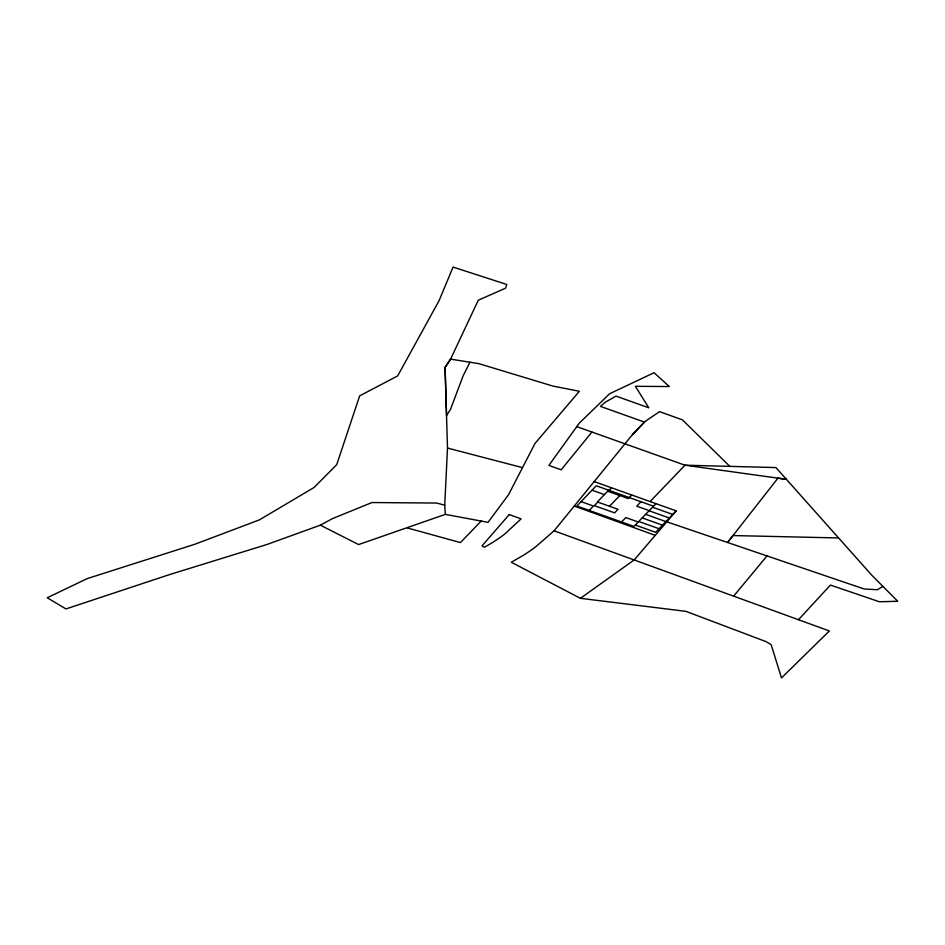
<?xml version="1.0" encoding="UTF-8"?>
<svg xmlns="http://www.w3.org/2000/svg" width="945" height="945" viewBox="0 0 945 945"><rect width="100%" height="100%" fill="white"/><g stroke="black" fill="none" stroke-linecap="round" stroke-linejoin="round"><path stroke-width="1.42" d="M444.729 505.185L447.505 448.06L445.071 367.44L450.588 359.135L478.276 300.215L505.646 288.142L506.792 284.48L453.068 267.081L439.082 300.64L397.668 375.909L359.667 395.872L336.715 464.668L314.071 487.478L259.367 519.892L194.894 544.237L87.176 578.623L47.25 597.76L65.949 608.934L169.332 574.654L266.88 544.509L320.343 525.172L332.569 518.569L371.987 502.539L436.696 503.047L444.729 505.185L445.343 514.363L358.616 544.568L320.343 525.172M469.937 362.218L463.144 375.779L450.611 409.102L446.548 415.67L445.083 367.451L450.6 359.135L478.808 363.636L552.99 386.103L579.368 391.254L535 443.465L508.552 494.696L488.045 522.349L445.343 514.363M554.065 530.818L829.356 630.965L781.491 677.919L771.167 644.655L766.041 641.62L685.869 611.332L580.407 598.315L511.304 562.251L523.164 555.424A504.925 203.766 14.4 0 0 536.028 546.517L554.065 530.818L632.429 434.653L644.478 422.096L600.418 406.374L605.166 402.286L616.034 396.109L648.813 407.815L635.383 386.304L669.308 386.552L654.058 372.72L609.537 393.805L579.19 423.265L548.88 465.424L561.165 469.819L591.924 432.042M733.686 596.094L767.009 555.92M594.204 481.607L676.207 510.867L634.272 559.865L580.407 598.315M798.466 619.696L830.419 585.085L879.417 601.764L897.75 601.268L872.034 575.481L775.916 467.562L684.983 465.212L576.757 426.632M632.429 434.653L645.01 421.541L659.527 411.654L682.396 419.828L729.835 466.369M589.231 510.442L593.448 506.047L581.081 501.63M608.639 490.207L597.394 501.925L618.03 509.296L614.604 512.863L594.393 505.646L597.819 502.078M608.096 491.353L611.521 487.785M609.525 506.26L619.802 495.534M631.732 495.003L628.307 498.57L607.67 491.211M621.574 521.994L625.791 517.588L638.17 522.006M640.982 501.748L636.753 506.154L649.132 510.572M650.113 501.559L684.983 465.212L786.358 479.328L777.948 478.158L727.555 542.489L732.989 535.555L838.428 537.953M655.995 503.661L633.941 526.4L576.863 506.036L596.26 485.789L653.349 506.166M676.207 510.867L655.653 532.307L635.442 525.089M481.194 521.061L460.439 542.584L407.626 528.031M882.89 586.396L877.362 589.751L864.155 588.983L666.827 521.829M447.505 448.06L522.266 467.574M652.57 507.229L672.781 514.446M592.042 490.195L604.41 494.613M649.144 510.808L669.355 518.014M645.718 514.375L665.93 521.593M642.293 517.943L662.504 525.16M638.867 521.522L659.078 528.739M574.241 506.047L655.251 535.354M509.249 514.576L481.985 545.891L484.348 547.273L490.136 543.954A473.41 191.044 14.4 0 0 504.689 534.079L521.108 518.876L509.249 514.576"/></g></svg>
